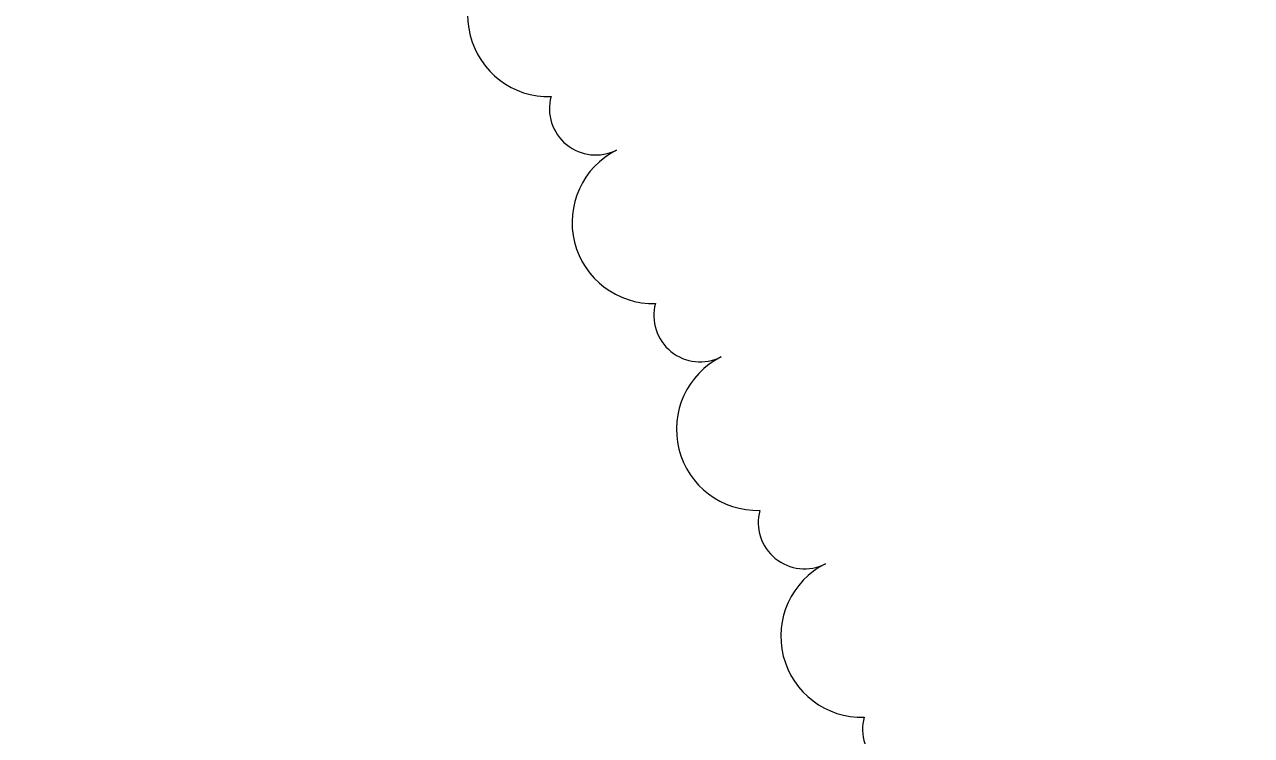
# Model space of a CAD drawing. Header units: metres. Extents: x 2682525 to 2683550, y 1250555 to 1251328.
# Drawn here: x 2683059.458 to 2683062.104, y 1250868.047 to 1250869.582 of the extents above; entities that cross this region are included whole.
import ezdxf

# ---------------------------------------------------------------- set-up
doc = ezdxf.new("R2010")
doc.units = ezdxf.units.M
doc.header["$PDMODE"] = 2
doc.header["$PDSIZE"] = -2
doc.linetypes.add('Achse', pattern=[10, 5, -2.5, 0, -2.5])
doc.linetypes.add('Verdeckt 0_75', pattern=[1.5, 0.75, -0.75])
for name, color, linetype, lineweight, true_color in [('2458 A U1_dwg-1', 9, 'Continuous', 18, 0x808080), ('_22_200 Materialien-Beton', 9, 'Continuous', 18, 0x808080), ('_22_200 Materialien-Daemmung H', 9, 'Continuous', 18, 0x808080), ('_22_300 Bauteile 3D-Wand Aussen', 9, 'Continuous', 18, 0x808080), ('_22_300 Bauteile-Lift', 9, 'Continuous', 18, 0x808080), ('_22_Keine', 9, 'Continuous', 18, 0x808080), ('A-DETL-____-MBND-1', 7, 'Continuous', 18, 0xbf6000), ('A-DETL-____-MBND-3', 7, 'Verdeckt 0_75', 25, 0xbf6000), ('Bemassung', 9, 'Continuous', 18, 0x808080), ('G-____-REVC-OTLN-1', 1, 'Continuous', 18, 0xff0000), ('P-PIPE-____-OTLN-1', 7, 'Continuous', 18, 0xbf6000)]:
    doc.layers.add(name, color=color, linetype=linetype, lineweight=lineweight, true_color=true_color)
for name, color, linetype, lineweight in [('A-____-____-DIMS', 7, 'Continuous', 9), ('A-DETL-____-MBND-2', 7, 'Verdeckt 0_75', 25), ('Bemassung-1', 7, 'Continuous', 18), ('G-____-____-DIMS', 7, 'Continuous', 9), ('P-PIPE-____-CNTR-1', 7, 'Achse', 25), ('P-PIPE-____-IDEN', 7, 'Continuous', 9), ('P-PIPE-____-OTLN-2', 7, 'Continuous', 25)]:
    doc.layers.add(name, color=color, linetype=linetype, lineweight=lineweight)
doc.styles.add('Arial_29', font='arial.ttf', dxfattribs={"width": 0.9, "height": 124.9999999999999})
doc.styles.add('Arial_3', font='arial.ttf', dxfattribs={"height": 125})
doc.styles.add('Arial_31', font='arial.ttf', dxfattribs={"width": 0.9, "height": 200})
doc.styles.add('ISOCP_2', font='isocp___.ttf', dxfattribs={"height": 125.8608217592593})
doc.styles.add('ISOCP_7', font='isocp___.ttf', dxfattribs={"height": 151.0329861111111})
doc.dimstyles.new('2_0_mm_-_Arial', dxfattribs={"dimscale": 304.8, "dimtxt": 204.051879991394, "dimasz": 0.2460629921259842, "dimexe": 0.3280839895013123, "dimexo": 0.3280840109072179, "dimgap": 0.08202099737532807, "dimtad": 1, "dimdec": 1, "dimlfac": 0.001, "dimrnd": 0.09999999999999999, "dimzin": 0, "dimdsep": 46, "dimtxsty": 'Arial_31', "dimblk1": 'OBLIQUE', "dimblk2": 'OBLIQUE', "dimsah": 1, "dimcen": 0.09, "dimdle": 0.3280839895013123, "dimazin": 0, "dimtfac": 1, "dimtdec": 4, "dimtix": 1, "dimtmove": 0, "dimatfit": 3, "dimfxl": 1, "dimtvp": 1, "dimtfill": 1, "dimtolj": 1, "dimtzin": 0, "dimarcsym": 2})
doc.dimstyles.new('2_0_mm_-_Arial_1', dxfattribs={"dimscale": 304.8, "dimtxt": 204.051879991394, "dimasz": 0.2460629921259842, "dimexe": 0.3280839895013123, "dimexo": 0.3280840109072179, "dimgap": 0.08202099737532807, "dimtad": 1, "dimdec": 1, "dimlfac": 0.001, "dimrnd": 0.09999999999999999, "dimzin": 0, "dimdsep": 46, "dimtxsty": 'Arial_31', "dimblk1": 'OBLIQUE', "dimblk2": 'OBLIQUE', "dimsah": 1, "dimcen": 0.09, "dimdle": 0.3280839895013123, "dimazin": 0, "dimtfac": 1, "dimtdec": 4, "dimtix": 1, "dimtmove": 2, "dimatfit": 3, "dimfxl": 1, "dimtvp": 1, "dimtfill": 1, "dimtolj": 1, "dimtzin": 0, "dimarcsym": 2})
pattern_1 = [(18.233, (0, 0), (18.77292067800844, -56.98752011815572), []), (288.233, (0, 0), (63.31313485127099, 20.85671487326738), [])]
pattern_2 = [(180, (0, 0), (6.123233995736766e-15, 50), [])]
pattern_3 = [(270, (0, 0), (-50, -3.061616997868383e-15), [])]

# ---------------------------------------------------------------- blocks, each defined once
blk = doc.blocks.new('2458 A U1_dwg_VW_SLASH-9045516-U01 Bodenplatte')
at = {"layer": 'Bemassung'}
for p, q in [((-105428.1543086826, -17229.94382533985), (-105540.4075101959, -17342.19702685321)), ((-105384.2809094393, -17286.07042609653), (-105596.5221203767, -17286.07042609653))]:
    blk.add_line(p, q, dxfattribs=at)
blk = doc.blocks.new('2458 A U1_dwg_VW_SLASH-9045518-U01 Bodenplatte')
at = {"layer": 'Bemassung'}
for p, q in [((-105148.1543086825, -17229.94382533988), (-105260.4075101959, -17342.19702685324)), ((-105104.2809094392, -17286.07042609656), (-105316.5221203767, -17286.07042609656))]:
    blk.add_line(p, q, dxfattribs=at)
blk = doc.blocks.new('2458 A U1_dwg_VW_SLASH-9045519-U01 Bodenplatte')
at = {"layer": 'Bemassung'}
for p, q in [((-105540.4075101959, -17342.19702685324), (-105428.1543086826, -17229.94382533988)), ((-105584.2809094392, -17286.07042609656), (-105372.0396985017, -17286.07042609656))]:
    blk.add_line(p, q, dxfattribs=at)
blk = doc.blocks.new('2458 A U1_dwg_VW_SLASH-9045858-U01 Bodenplatte')
at = {"layer": 'Bemassung'}
for p, q in [((-105428.1543086826, -17229.94382533985), (-105540.4075101959, -17342.19702685321)), ((-105384.2809094393, -17286.07042609653), (-105596.5221203767, -17286.07042609653))]:
    blk.add_line(p, q, dxfattribs=at)
blk = doc.blocks.new('2458 A U1_dwg_VW_SLASH-9045860-U01 Bodenplatte')
at = {"layer": 'Bemassung'}
for p, q in [((-105148.1543086825, -17229.94382533988), (-105260.4075101959, -17342.19702685324)), ((-105104.2809094392, -17286.07042609656), (-105316.5221203767, -17286.07042609656))]:
    blk.add_line(p, q, dxfattribs=at)
blk = doc.blocks.new('2458 A U1_dwg_VW_SLASH-9045861-U01 Bodenplatte')
at = {"layer": 'Bemassung'}
for p, q in [((-105540.4075101959, -17342.19702685324), (-105428.1543086826, -17229.94382533988)), ((-105584.2809094392, -17286.07042609656), (-105372.0396985017, -17286.07042609656))]:
    blk.add_line(p, q, dxfattribs=at)
blk = doc.blocks.new('2458 A U1_dwg-9041719-U01 Bodenplatte')
at = {"layer": '_22_200 Materialien-Beton'}
h = blk.add_hatch(dxfattribs=at)
h.set_pattern_fill('FP_1', color=256, style=0, pattern_type=2)
h.set_pattern_definition(pattern_1)
h.paths.add_polyline_path([(-107604.255066559, -16328.61881248993), (-105484.2809094394, -16328.61881248993), (-105204.2809095112, -16048.61881256178), (-107354.255066559, -16048.61881248993), (-107376.2684153631, -16073.27376314988)])
h = blk.add_hatch(dxfattribs=at)
h.set_pattern_fill('FP_1', color=256, style=0, pattern_type=2)
h.set_pattern_definition(pattern_1)
h.paths.add_polyline_path([(-107604.255066559, -16328.61881248993), (-105484.2809094394, -16328.61881248993), (-105204.2809094393, -16048.61881248993), (-107354.255066559, -16048.61881248993)])
h = blk.add_hatch(dxfattribs=at)
h.set_pattern_fill('FP_1', color=256, style=0, pattern_type=2)
h.set_pattern_definition(pattern_1)
h.paths.add_polyline_path([(-105204.2809094394, -18208.61881248127), (-105204.2809095112, -16048.61881256178), (-105484.2809094393, -16328.6188124899), (-105484.2809094394, -17928.61881248125)])
h = blk.add_hatch(dxfattribs=at)
h.set_pattern_fill('FP_1', color=256, style=0, pattern_type=2)
h.set_pattern_definition(pattern_1)
h.paths.add_polyline_path([(-105204.2809094394, -18208.61881248127), (-105204.2809095112, -16048.61881256178), (-105484.2809094393, -16328.6188124899), (-105484.2809094394, -17928.61881248125)])
h = blk.add_hatch(dxfattribs=at)
h.set_pattern_fill('FP_1', color=256, style=0, pattern_type=2)
h.set_pattern_definition(pattern_1)
h.paths.add_polyline_path([(-99066.9065633409, -16348.6188125618), (-98724.78592599294, -16348.6188125618), (-98724.78592599825, -16048.61881256181), (-100304.6872205265, -16048.6188125618), (-100304.6872205265, -16348.61881256179), (-99316.34113935848, -16348.6188125618)])
h.paths.add_polyline_path([(-101194.6879340402, -16348.61881256179), (-100429.6872205264, -16348.61881256179), (-100429.6872205264, -16048.6188125618), (-105204.2809094393, -16048.61881256178), (-105204.2809094393, -16348.61881256178), (-101810.6868995344, -16348.61881256179)])
h = blk.add_hatch(dxfattribs=at)
h.set_pattern_fill('FP_1', color=256, style=0, pattern_type=2)
h.set_pattern_definition(pattern_1)
h.paths.add_polyline_path([(-98817.47198732331, -16348.6188125618), (-98724.78592599294, -16348.6188125618), (-98724.78592599825, -16048.61881256181), (-100304.6872205265, -16048.6188125618), (-100304.6872205265, -16348.61881256179), (-99066.9065633409, -16348.6188125618)])
h.paths.add_polyline_path([(-100812.948595464, -16348.61881256179), (-100429.6872205264, -16348.61881256179), (-100429.6872205264, -16048.6188125618), (-105204.2809094393, -16048.61881256178), (-105204.2809094393, -16348.61881256178), (-101144.6879340402, -16348.61881256179)])
at = {"layer": '_22_200 Materialien-Daemmung H'}
h = blk.add_hatch(dxfattribs=at)
h.set_pattern_fill('FP_5', color=256, style=0, pattern_type=2)
h.set_pattern_definition(pattern_3)
h.paths.add_polyline_path([(-105204.2809094393, -16048.61881248993), (-105014.2809094393, -15858.61881248993), (-107164.255066559, -15858.61881248993), (-107354.255066559, -16048.61881248993), (-105302.7709637806, -16048.61881248993)])
h = blk.add_hatch(dxfattribs=at)
h.set_pattern_fill('FP_5', color=256, style=0, pattern_type=2)
h.set_pattern_definition(pattern_3)
h.paths.add_polyline_path([(-105302.7709637806, -16048.61881248993), (-105204.2809094393, -16048.61881248993), (-105014.2809094393, -15858.61881248993), (-107164.255066559, -15858.61881248993), (-107354.255066559, -16048.61881248993), (-105801.6401158158, -16048.61881248993)])
h = blk.add_hatch(dxfattribs=at)
h.set_pattern_fill('FP_4', color=256, style=0, pattern_type=2)
h.set_pattern_definition(pattern_2)
h.paths.add_polyline_path([(-105014.2809094394, -18398.61881248128), (-105014.2809094393, -15858.61881248994), (-105204.2809094393, -16048.61881256178), (-105204.2809094394, -18208.61881248129)])
h = blk.add_hatch(dxfattribs=at)
h.set_pattern_fill('FP_4', color=256, style=0, pattern_type=2)
h.set_pattern_definition(pattern_2)
h.paths.add_polyline_path([(-105014.2809094394, -18398.61881248128), (-105014.2809094393, -15858.61881248994), (-105204.2809094393, -16048.61881256178), (-105204.2809094394, -18208.61881248129)])
at = {"layer": '_22_200 Materialien-Beton', "flags": 128}
for points in [[(-107354.255066559, -15823.27376315003), (-107354.255066559, -16048.61881248993), (-105204.2809094393, -16048.61881248993), (-105014.2809094393, -16048.61881248993), (-100429.6872205264, -16048.61881248993)], [(-100429.6872205264, -16048.61881262424), (-105014.2809094393, -16048.61881262424), (-105204.2809094393, -16048.61881262424), (-107354.255066559, -16048.61881262424), (-107354.255066559, -15823.27376315003)]]:
    blk.add_lwpolyline(points, dxfattribs=at)
for points in [[(-107354.255066559, -16328.61881248991), (-105484.2809094392, -16328.61881248991), (-105484.2809094392, -17928.61881248125), (-105484.2809094392, -16328.61881248993), (-107354.255066559, -16328.61881248993), (-107354.255066559, -16735.61875402893)], [(-105014.2809094392, -16348.61881256176), (-105204.2809094392, -16348.61881256176), (-105204.2809094392, -18208.61881248126), (-105204.2809094392, -16348.61881256178)], [(-100429.6872205264, -16348.61881256181), (-105014.2809094393, -16348.61881256181)]]:
    blk.add_lwpolyline(points, close=True, dxfattribs=at)
at = {"layer": '_22_200 Materialien-Daemmung H', "flags": 128}
blk.add_lwpolyline([(-107164.2550665588, -15633.27376314986), (-107164.2550665588, -15858.61881248991), (-105014.2809094392, -15858.61881248991), (-105014.2809094392, -16348.61881256177), (-105014.2809094392, -18398.61881248127), (-105014.2809094392, -16348.61881256177), (-105014.2809094392, -15858.61881248994), (-107164.2550665588, -15858.61881248994), (-107164.2550665588, -15633.27376314986), (-107354.2550665585, -15633.27376314986), (-107354.2550665585, -15823.27376315001), (-107354.2550665585, -16048.61881248992), (-105204.2809094392, -16048.61881248992), (-105204.2809094392, -16348.61881256178), (-105204.2809094392, -18208.61881248126), (-105204.2809094392, -16348.61881256178), (-105204.2809094392, -16048.61881248993), (-107354.2550665588, -16048.61881248993), (-107354.2550665588, -15823.27376315001), (-107354.2550665588, -15633.27376314986)], close=True, dxfattribs=at)
at = {"layer": '_22_300 Bauteile 3D-Wand Aussen', "flags": 128}
for points in [[(-107164.2550665588, -15633.27376314986), (-107164.2550665588, -15858.61881248992), (-105014.2809094392, -15858.61881248992), (-107164.2550665588, -15858.61881248992)], [(-101194.6879340401, -16048.61881256178), (-105014.2809094392, -16048.61881256178)], [(-107354.255066559, -16328.61881248991), (-105484.2809094392, -16328.61881248991), (-105484.2809094392, -17928.61881248125), (-105484.2809094392, -16328.61881248993), (-107354.255066559, -16328.61881248993), (-107354.255066559, -16735.61875402893)], [(-100429.6872205264, -16348.61881256181), (-105014.2809094393, -16348.61881256181), (-105014.2809094393, -18398.61881248128), (-105014.2809094393, -16348.61881256178)]]:
    blk.add_lwpolyline(points, close=True, dxfattribs=at)
at = {"layer": '_22_300 Bauteile-Lift', "flags": 128}
blk.add_lwpolyline([(-106026.2550665144, -16360.61875406939), (-106026.2550665144, -16460.61875406939), (-106752.2550665173, -16460.61875406939), (-106752.2550665173, -16360.61875404818)], close=True, dxfattribs=at)
blk.add_lwpolyline([(-106026.2550665144, -16360.61875406939), (-106026.2550665144, -16460.61875406939), (-106752.2550665173, -16460.61875406939), (-106752.2550665173, -16360.61875404818)], close=True, dxfattribs=at)
blk.add_lwpolyline([(-105689.2551296043, -16703.618775018), (-105689.2551296043, -17803.618775018), (-107089.2551001274, -17803.618775018), (-107089.2551001274, -16703.61881253413), (-105689.2551296043, -16703.61881253413)], dxfattribs=at)
blk.add_lwpolyline([(-105689.2551296043, -16703.618775018), (-105689.2551296043, -17803.618775018), (-107089.2551001274, -17803.618775018), (-107089.2551001274, -16703.61881253413), (-105689.2551296043, -16703.61881253413)], dxfattribs=at)
at = {"layer": 'Bemassung', "flags": 128}
for points in [[(-107104.4563005019, -16328.61881248993), (-106309.6032972441, -16328.61881248993), (-107104.4563005019, -16328.61881248993), (-106309.6032972441, -16328.61881248993)], [(-103330.556862124, -16348.6188125618), (-104385.7076950272, -16348.6188125618), (-103330.556862124, -16348.6188125618), (-104385.7076950272, -16348.6188125618)], [(-105484.2809094392, -17386.07042609654), (-105484.2809094392, -17131.61881248555), (-105484.2809094392, -17386.07042609651), (-105484.2809094392, -17131.61881248555)], [(-105204.2809094392, -17386.07042609654), (-105204.2809094392, -17131.61881248559)], [(-107242.0138556102, -17286.07042609653), (-105596.5221203767, -17286.07042609653), (-107242.0138556102, -17286.07042609653), (-107129.7726446727, -17286.07042609653)], [(-105372.0396985017, -17286.07042609656), (-105316.5221203767, -17286.07042609656)]]:
    blk.add_lwpolyline(points, close=True, dxfattribs=at)
for name in ['2458 A U1_dwg_VW_SLASH-9045516-U01 Bodenplatte', '2458 A U1_dwg_VW_SLASH-9045858-U01 Bodenplatte', '2458 A U1_dwg_VW_SLASH-9045519-U01 Bodenplatte', '2458 A U1_dwg_VW_SLASH-9045861-U01 Bodenplatte', '2458 A U1_dwg_VW_SLASH-9045518-U01 Bodenplatte', '2458 A U1_dwg_VW_SLASH-9045860-U01 Bodenplatte']:
    blk.add_blockref(name, (0, 0))
at = {"layer": '_22_Keine', "char_height": 151.0329861111111, "attachment_point": 1, "line_spacing_factor": 1.478621465017729, "style": 'ISOCP_7'}
for s, insert, width in [('50.U109.01', (-106648.7245115307, -16632.94342266107), 1197.682317682318), ('50.U109.01', (-106648.7245115307, -16632.94342266107), 1197.682317682318), ('Lift', (-106654.2878002379, -16874.24342266115), 446.5934065934066), ('Lift', (-106654.2878002379, -16874.24342266115), 446.5934065934066)]:
    blk.add_mtext(s, dxfattribs=dict(at, insert=insert, width=width))
at = {"layer": 'Bemassung-1', "char_height": 125.8608217592593, "attachment_point": 2, "line_spacing_factor": 1.478621465017729, "style": 'ISOCP_2'}
for s, insert, width in [('1.87', (-105845.0533913685, -17142.40384148711), 372.1887141535614), ('1.87', (-105845.0533913685, -17142.40384148711), 372.1887141535614), ('28', (-105344.2809094392, -17179.03715012884), 236.8473635522664), ('28', (-105344.2809094392, -17179.03715012884), 236.8473635522664)]:
    blk.add_mtext(s, dxfattribs=dict(at, insert=insert, width=width))
blk = doc.blocks.new('PE-HD_Bogen - Standard-V16-U01 Bodenplatte')
at = {"layer": 'A-DETL-____-MBND-3'}
for points in [[(-104793.0359665396, -16569.84450215615), (-104782.6637405042, -16557.34035314589), (-104775.1282129546, -16543.55891795691), (-104770.9429176405, -16529.43937862246), (-104770.3930755211, -16515.94395841429), (-104773.5161574276, -16503.99234791805), (-104780.0993304898, -16494.3990296374), (-104800.5056309987, -16473.99681550733), (-104793.7616966476, -16484.20534541715), (-104790.7993760298, -16495.54174428446), (-104791.3492181494, -16509.0371644924), (-104795.5345134635, -16523.15670382685), (-104804.0386938976, -16538.10589027444), (-104813.4422670486, -16549.44228802609), (-104803.9018117455, -16558.98083284499)], [(-104792.5500572425, -16570.33031423806), (-104754.7225006867, -16531.61139805597), (-104749.2440901187, -16525.24809683839), (-104779.3151713426, -16495.54174428447), (-104773.5161574276, -16503.99234791805), (-104770.3930755209, -16515.94395841453), (-104770.9429176405, -16529.43937862246), (-104776.0670167194, -16545.27585989021), (-104783.9249288597, -16558.86076805715), (-104792.8130605927, -16570.06736348893)], [(-104763.6969648344, -16599.17763775855), (-104725.8694082786, -16560.45872157647), (-104720.3909977106, -16554.09542035887), (-104749.2440901187, -16525.24809683839), (-104752.2899289364, -16528.93151214341), (-104768.5647433057, -16546.0407731824), (-104792.5500572425, -16570.33031423806), (-104781.1430213445, -16581.73506941319)], [(-104846.9319767186, -16592.49816537559), (-104833.4366687764, -16591.94562686181), (-104819.3179681646, -16587.75750995348), (-104803.9018117455, -16578.86141885494), (-104793.0359665396, -16569.84450215615), (-104813.4422670486, -16549.44228802609), (-104825.9443415066, -16559.81701376668), (-104839.7242686736, -16567.35529582342), (-104853.8429692853, -16571.54341273173), (-104867.3382772276, -16572.09595124553), (-104879.290509566, -16568.97525677818), (-104888.8851414188, -16562.39399950047), (-104867.3382772276, -16583.57856183837), (-104858.8842090571, -16589.37747090825)], [(-104837.6236005387, -16613.64528083152), (-104835.8891299549, -16612.36794941311), (-104816.8364955352, -16594.32212722021), (-104792.5500572425, -16570.33031423806), (-104793.3045258294, -16570.06736348893), (-104805.5380409977, -16580.21922789674), (-104819.3179681646, -16587.75750995348), (-104833.4366687764, -16591.94562686181), (-104846.9319767186, -16592.49816537559), (-104858.8842090571, -16589.37747090825), (-104867.3382772275, -16583.91076860956), (-104838.8642028423, -16612.36794941311)]]:
    blk.add_hatch(color=256, dxfattribs=at).paths.add_polyline_path(points)
h = blk.add_hatch(color=256, dxfattribs=at)
h.paths.add_polyline_path([(-104795.2056240277, -16630.17016700023), (-104795.2093850895, -16630.16526617725), (-104803.9018117455, -16621.47457748521)])
h.paths.add_polyline_path([(-104808.7730801034, -16642.49003289349), (-104803.9018117455, -16638.36474117594), (-104795.2056240277, -16630.17016700023), (-104785.9126465202, -16621.15730306801), (-104785.9102475914, -16621.15855040025), (-104763.6969648344, -16599.17763775855), (-104792.8130605927, -16570.59198881729), (-104831.2614018845, -16608.16560501703), (-104837.6236005387, -16613.64528083152), (-104810.0480949898, -16641.2152729336)])
at = {"layer": 'A-DETL-____-MBND-2'}
for p, q in [((-104780.0993322935, -16494.39903143915), (-104800.5056328024, -16473.99681730909)), ((-104811.5069284297, -16551.37721926617), (-104844.6953862086, -16518.19540750388)), ((-104720.3909989862, -16554.09542163316), (-104749.2440913943, -16525.24809811267)), ((-104888.8851432225, -16562.39400130222), (-104868.4788427135, -16582.79621543228)), ((-104811.5069284297, -16551.37721926617), (-104764.5807529205, -16598.29401235542)), ((-104837.6236018144, -16613.6452821058), (-104808.7705094063, -16642.49260562629))]:
    blk.add_line(p, q, dxfattribs=at)
at = {"layer": 'A-DETL-____-MBND-2', "flags": 128}
for points in [[(-104780.0993326971, -16494.39903184229), (-104766.8450760563, -16507.65063461576), (-104751.2086330989, -16523.28394978845), (-104749.2440916797, -16525.24809839779)], [(-104837.6236020998, -16613.64528239092), (-104853.4156071835, -16597.85643591819), (-104867.0583761639, -16584.21639817715), (-104868.4788431171, -16582.79621583542)]]:
    blk.add_lwpolyline(points, dxfattribs=at)
at = {"layer": 'A-DETL-____-MBND-2'}
for centre, major_axis, ratio, start_param, end_param in [((-104844.6953862086, -16518.19540750388), (44.1897481992587, 44.19859900591869), 0.7071067811155951, 4.712388756062982, 7.853981409652905), ((-104844.6953862086, -16518.19540750388), (44.18974819926643, 44.19859900591097), 0.707106781115801, 1.570796102473442, 4.712388756063105), ((-104764.5807529205, -16598.29401235542), (44.18975506979837, 44.19859213675741), 0.01999600109962884, 4.712388821733836, 7.853981475323636), ((-104764.5807529205, -16598.29401235542), (44.18975506979837, 44.19859213675375), 0.01999600109962967, 1.57079616814405, 4.712388821733837)]:
    blk.add_ellipse(centre, major_axis=major_axis, ratio=ratio, start_param=start_param, end_param=end_param, dxfattribs=at)
blk = doc.blocks.new('PE-HD_Bogen - Standard-V17-U01 Bodenplatte')
at = {"layer": 'A-DETL-____-MBND-3'}
h = blk.add_hatch(color=256, dxfattribs=at)
h.paths.add_polyline_path([(-104873.1018031591, -16533.98796887803), (-104873.0986739847, -16533.98755659566), (-104865.5649395344, -16530.86609774696)])
h.paths.add_polyline_path([(-104835.1531138753, -16504.86589661254), (-104835.151192738, -16504.86339241861), (-104832.0312354144, -16497.32901529233)])
h.paths.add_polyline_path([(-104828.9099927796, -16489.79080610516), (-104828.9089257855, -16489.78895758975), (-104827.8453183231, -16481.70380072406)])
h.paths.add_polyline_path([(-104826.7813214061, -16473.61568336559), (-104826.7809097493, -16473.61255409989), (-104826.7815346946, -16473.6140632788)])
h.paths.add_polyline_path([(-104828.9117531221, -16457.43970629679), (-104828.9121654056, -16457.43657711411), (-104832.0336326053, -16449.90282250823)])
h.paths.add_polyline_path([(-104845.0892395994, -16429.4227173666), (-104845.0911612367, -16429.42021355936), (-104851.5613014741, -16424.45652962227)])
h.paths.add_polyline_path([(-104858.0384629051, -16419.48909608103), (-104858.0363295826, -16419.48909586742), (-104865.5706947329, -16416.36914350302)])
h.paths.add_polyline_path([(-104873.1078483264, -16413.24803645473), (-104873.1107644115, -16413.24682891484), (-104873.1138912472, -16413.24724088913)])
for points in [[(-104844.8751829133, -16518.01564680382), (-104833.4266951478, -16503.54315808498), (-104826.1963091201, -16489.12858613913), (-104822.7821418764, -16477.61052121612), (-104822.4026849888, -16463.46307365601), (-104825.3553879242, -16452.16349313977), (-104832.1570024202, -16442.36339273194), (-104845.08231043, -16429.42956993592), (-104835.1543217026, -16442.36881256562), (-104828.9105452961, -16457.44262224672), (-104826.9674341624, -16475.03560849941), (-104829.7120723744, -16491.73006042747), (-104835.6436547772, -16505.51149631703), (-104845.0284797439, -16517.86238067106)], [(-104824.7809155488, -16538.10589027436), (-104814.4086916657, -16525.60173978762), (-104806.8731667978, -16511.82030389808), (-104802.6878745119, -16497.70076468669), (-104802.1380355605, -16484.20534541711), (-104805.2611205597, -16472.25373661036), (-104811.8442964278, -16462.66042065557), (-104830.6145220876, -16444.49963352413), (-104825.3553879242, -16452.16349313977), (-104822.2323029251, -16464.11510194654), (-104822.7821418764, -16477.61052121612), (-104826.9674341624, -16491.7300604275), (-104835.1574512035, -16506.30051405505), (-104844.8751829133, -16518.01564680382), (-104826.7809094392, -16536.10629688445)], [(-104898.7711919799, -16540.66932104814), (-104885.2758830977, -16540.11677936817), (-104871.1571823617, -16535.92865943341), (-104855.1740148921, -16526.56203583446), (-104845.2301015649, -16518.0156468038), (-104859.5880153686, -16528.39037469623), (-104873.1042776891, -16533.98911859318), (-104889.2809094391, -16536.11907511198), (-104905.4570997581, -16533.98942420726), (-104920.5363292693, -16527.74136625812), (-104933.4706576352, -16517.81741157109), (-104914.9721150706, -16534.63432326154), (-104910.72342601, -16537.54862967098), (-104899.424046073, -16540.49886286152)], [(-104878.6769246153, -16560.75956451871), (-104865.1816157331, -16560.20702283873), (-104851.0629149971, -16556.01890290399), (-104835.1543217026, -16546.71416398411), (-104824.7809155488, -16538.10589027436), (-104845.086735615, -16518.19120182723), (-104858.0254896047, -16528.74498981649), (-104873.7646315787, -16536.70212366706), (-104887.3645365372, -16540.20229560871), (-104899.424046073, -16540.49886286152), (-104910.72342601, -16537.54862967098), (-104918.4034074016, -16532.88164457529), (-104898.7711919799, -16552.0540022334), (-104890.6291586454, -16557.63887314157), (-104880.7931567807, -16560.20702283874)]]:
    blk.add_hatch(color=256, dxfattribs=at).paths.add_polyline_path(points)
at = {"layer": 'A-DETL-____-MBND-2'}
for p, q in [((-104811.8442964278, -16462.66042065551), (-104831.9385637923, -16442.57017718496)), ((-104889.2809094393, -16473.61881256178), (-104856.034044627, -16506.85901966144)), ((-104920.3180601909, -16530.96737519678), (-104900.2237928264, -16551.05761866734))]:
    blk.add_line(p, q, dxfattribs=at)
at = {"layer": 'A-DETL-____-MBND-2', "flags": 128}
for points in [[(-104933.4706576373, -16517.81741156905), (-104946.3025448312, -16499.20754244737), (-104951.6753151893, -16477.25035919526), (-104948.8861456243, -16454.81812589528), (-104938.2998931156, -16434.84524889903), (-104933.479508444, -16429.42906436387)], [(-104933.479508444, -16429.42906436387), (-104914.8696393222, -16416.59717716996), (-104892.91245607, -16411.22440681191), (-104870.4802227702, -16414.01357637694), (-104850.5073457739, -16424.59982888559), (-104845.0911612388, -16429.42021355723)], [(-104845.0911612388, -16429.42021355723), (-104832.2592740448, -16448.03008267902), (-104826.8865036867, -16469.98726593108), (-104829.6756732518, -16492.41949923104), (-104840.2619257604, -16512.39237622736), (-104845.0823104321, -16517.80856076245)], [(-104845.0911612388, -16429.42021355726), (-104842.1998037179, -16432.31099208139), (-104833.8980640219, -16440.61106934705), (-104831.9385637923, -16442.57017718497)], [(-104845.0823104321, -16517.80856076245), (-104863.6921795539, -16530.64044795636), (-104885.649362806, -16536.01321831447), (-104908.0815961059, -16533.22404874943), (-104928.0544731022, -16522.63779624074), (-104933.4706576373, -16517.81741156905)], [(-104920.3180601909, -16530.9673751968), (-104929.4833199624, -16521.80395077623), (-104933.3793317604, -16517.90871915793), (-104933.4706576373, -16517.81741156908)]]:
    blk.add_lwpolyline(points, dxfattribs=at)
at = {"layer": 'A-DETL-____-MBND-2'}
for radius, start, end in [(62.49999999999209, 135.0057373384638, 315.0057373384705), (62.50000000000238, 315.0057373384658, 135.0057373384591)]:
    blk.add_arc((-104889.2809094358, -16473.61881256527), radius, start, end, dxfattribs=at)
for major_axis, ratio, start_param, end_param in [((44.18974819925837, 44.1985990059128), 0.7071067812390115, 4.712388980384471, 7.853981633974312), ((44.18974819925398, 44.19859900592081), 0.7071067812390235, 1.570796326794627, 4.712388980384373)]:
    blk.add_ellipse((-104856.034044627, -16506.85901966144), major_axis=major_axis, ratio=ratio, start_param=start_param, end_param=end_param, dxfattribs=at)
blk = doc.blocks.new('_Oblique')
at = {"color": 0, "linetype": 'ByBlock', "lineweight": -2}
blk.add_line((-0.5, -0.5), (0.5, 0.5), dxfattribs=at)
blk = doc.blocks.new('*D1807')
at = {"layer": 'A-____-____-DIMS', "color": 0, "lineweight": -2, "transparency": 16777216}
for p, q in [((2683068.897622096, 1250867.009540824), (2683135.861756529, 1250900.785341326)), ((2683053.688199543, 1250859.338114525), (2683068.897622096, 1250867.009540824)), ((2683053.688199543, 1250859.338114525), (2682986.72406511, 1250825.562314023)), ((2683113.74310552, 1250778.098576879), (2683113.932022766, 1250777.724028246)), ((2683098.698719751, 1250770.099947516), (2683098.722600213, 1250770.052601948))]:
    blk.add_line(p, q, dxfattribs=at)
at = {"layer": 'A-____-____-DIMS', "color": 0, "lineweight": -2, "transparency": 16777216, "xscale": 74.99999999999999, "yscale": 74.99999999999999, "zscale": 74.99999999999999}
for p, rotation in [((2683068.897622096, 1250867.009540824), 206.7657572042305), ((2683053.688199543, 1250859.338114525), 26.76575720423048)]:
    blk.add_blockref('_Oblique', p, dxfattribs=dict(at, rotation=rotation))
at = {"layer": 'A-____-____-DIMS', "color": 0, "transparency": 16777216, "insert": (2683004.047613651, 1250976.668747653), "char_height": 200, "width": 911.641014607705, "attachment_point": 5, "rotation": 26.76575720423047, "style": 'Arial_31', "bg_fill": 3, "box_fill_scale": 1.1, "bg_fill_color": 256, "bg_fill_true_color": 13158600, "bg_fill_transparency": 0}
blk.add_mtext('\\A1;0.0', dxfattribs=at)
at = {"layer": 'Defpoints', "color": 0, "transparency": 16777216}
for p in [(2683068.708701911, 1250867.384095282), (2683068.897622096, 1250867.009540824), (2683053.664316143, 1250859.385465919)]:
    blk.add_point(p, dxfattribs=at)
blk = doc.blocks.new('*D1808')
at = {"layer": 'A-____-____-DIMS', "color": 0, "lineweight": -2, "transparency": 16777216}
for p, q in [((2683101.306229421, 1250883.356000871), (2683168.270363854, 1250917.131801374)), ((2683068.897622741, 1250867.009539544), (2683001.933488308, 1250833.233739042)), ((2683146.196746825, 1250794.355752247), (2683146.340630091, 1250794.070488293)), ((2683113.74310552, 1250778.098576879), (2683113.932023411, 1250777.724026967))]:
    blk.add_line(p, q, dxfattribs=at)
at = {"layer": 'A-____-____-DIMS', "color": 0, "transparency": 16777216, "insert": (2682617.72699169, 1250788.948338999), "char_height": 200, "width": 911.641014607705, "attachment_point": 1, "rotation": 26.76575720423047, "line_spacing_factor": 0.9417779076525878, "style": 'Arial_31', "bg_fill": 3, "box_fill_scale": 1.1, "bg_fill_color": 256, "bg_fill_true_color": 13158600, "bg_fill_transparency": 0}
blk.add_mtext('\\A1;0.0', dxfattribs=at)
at = {"layer": 'A-____-____-DIMS', "color": 0, "lineweight": -2, "transparency": 16777216}
blk.add_line((2683068.897622741, 1250867.009539544), (2683101.306229421, 1250883.356000871), dxfattribs=at)
at = {"layer": 'Defpoints', "color": 0, "transparency": 16777216}
for p in [(2683101.162343216, 1250883.641270651), (2683101.306229421, 1250883.356000871), (2683068.708701911, 1250867.384095282)]:
    blk.add_point(p, dxfattribs=at)
at = {"layer": 'A-____-____-DIMS', "color": 0, "lineweight": -2, "transparency": 16777216, "xscale": 74.99999999999999, "yscale": 74.99999999999999, "zscale": 74.99999999999999}
for p, rotation in [((2683101.306229421, 1250883.356000871), 206.7657572042305), ((2683068.897622741, 1250867.009539544), 26.76575720423048)]:
    blk.add_blockref('_Oblique', p, dxfattribs=dict(at, rotation=rotation))
blk = doc.blocks.new('*D1809')
at = {"layer": 'A-____-____-DIMS', "color": 0, "lineweight": -2, "transparency": 16777216}
for p, q in [((2683132.910514814, 1250899.296771893), (2683199.874649247, 1250933.072572396)), ((2683101.30623005, 1250883.355999624), (2683132.910514814, 1250899.296771893)), ((2683101.30623005, 1250883.355999624), (2683034.342095617, 1250849.580199121)), ((2683177.801724807, 1250810.295150137), (2683177.944915484, 1250810.011259315)), ((2683146.196746825, 1250794.355752247), (2683146.34063072, 1250794.070487046))]:
    blk.add_line(p, q, dxfattribs=at)
at = {"layer": 'A-____-____-DIMS', "color": 0, "lineweight": -2, "transparency": 16777216, "xscale": 74.99999999999999, "yscale": 74.99999999999999, "zscale": 74.99999999999999}
for p, rotation in [((2683132.910514814, 1250899.296771893), 206.7657572042305), ((2683101.30623005, 1250883.355999624), 26.76575720423048)]:
    blk.add_blockref('_Oblique', p, dxfattribs=dict(at, rotation=rotation))
at = {"layer": 'A-____-____-DIMS', "color": 0, "transparency": 16777216, "insert": (2683059.863075263, 1251004.821305737), "char_height": 200, "width": 911.641014607705, "attachment_point": 5, "rotation": 26.76575720423047, "style": 'Arial_31', "bg_fill": 3, "box_fill_scale": 1.1, "bg_fill_color": 256, "bg_fill_true_color": 13158600, "bg_fill_transparency": 0}
blk.add_mtext('\\A1;0.0', dxfattribs=at)
at = {"layer": 'Defpoints', "color": 0, "transparency": 16777216}
for p in [(2683132.767321199, 1250899.58066854), (2683132.910514814, 1250899.296771893), (2683101.162343216, 1250883.641270651)]:
    blk.add_point(p, dxfattribs=at)
blk = doc.blocks.new('Family - ___-9052579-U01 Bodenplatte')
at = {"layer": 'G-____-REVC-OTLN-1'}
for centre, radius, start, end in [((-105012.2175722059, -15998.86135000201), 174.9999999999854, 90, 244.7912347032426), ((-105012.2175722059, -16223.86135000202), 99.99999999998582, 138.1896851042218, 269.9999999999996), ((-105012.2175722059, -16498.86135000202), 174.9999999999854, 90, 244.7912347032418), ((-105012.2175722059, -16723.86135000201), 99.99999999998582, 138.1896851042213, 269.9999999999996), ((-105012.2175722059, -16998.86135000202), 174.9999999999854, 90, 244.7912347032418), ((-105012.2175722059, -17223.86135000201), 99.99999999998582, 138.1896851042222, 269.9999999999996), ((-105012.2175722059, -17498.86135000202), 174.9999999999854, 90, 244.7912347032423), ((-105012.2175722059, -17723.86135000202), 99.99999999998582, 138.1896851042213, 269.9999999999996)]:
    blk.add_arc(centre, radius, start, end, dxfattribs=at)

msp = doc.modelspace()

# ---------------------------------------------------------------- hatches: boundary and pattern name
at = {"layer": 'A-DETL-____-MBND-1'}
for points in [[(2683061.014187834, 1250869.198882764), (2683061.017817559, 1250869.214718227), (2683061.018339304, 1250869.230416631), (2683061.015717514, 1250869.244908156), (2683061.01013086, 1250869.257205227), (2683061.001960063, 1250869.26646982), (2683060.989569461, 1250869.27279263), (2683060.978079285, 1250869.276236755), (2683060.98673101, 1250869.271485275), (2683060.994901807, 1250869.262220683), (2683061.000488461, 1250869.249923611), (2683061.00311025, 1250869.235432087), (2683061.002588505, 1250869.219733683), (2683060.99895878, 1250869.203898219)], [(2683062.559857043, 1250868.689744516), (2683062.576197742, 1250868.741349356), (2683062.578223968, 1250868.749497909), (2683061.099368099, 1250869.236632118), (2683061.099009035, 1250869.234508195), (2683061.094480227, 1250869.218968796), (2683061.081001174, 1250869.176878725), (2683062.550834435, 1250868.692716558)], [(2683060.964608998, 1250869.198179937), (2683060.971810113, 1250869.213103539), (2683060.971545291, 1250869.212572352), (2683060.964963726, 1250869.198916069)], [(2683061.081001193, 1250869.176878785), (2683061.097379821, 1250869.228620697), (2683061.094278978, 1250869.218333241), (2683061.085912222, 1250869.191923936)], [(2683060.976268451, 1250869.154384571), (2683060.988068973, 1250869.160955442), (2683060.998788833, 1250869.171053098), (2683061.00769749, 1250869.183989401), (2683061.014187834, 1250869.198882764), (2683060.99895878, 1250869.203898219), (2683060.992468436, 1250869.189004857), (2683060.983559779, 1250869.176068554), (2683060.972839919, 1250869.165970898), (2683060.961039397, 1250869.159400027), (2683060.948962399, 1250869.156803736), (2683060.939382954, 1250869.157716425), (2683060.952661006, 1250869.153343501), (2683060.964811433, 1250869.151921562), (2683060.974130128, 1250869.153924878)], [(2683062.539116097, 1250868.630773125), (2683062.541174239, 1250868.63552087), (2683062.547735186, 1250868.653807197), (2683062.559857043, 1250868.689744516), (2683061.081001174, 1250869.176878725), (2683061.062751765, 1250869.123784367), (2683061.060260228, 1250869.117907333), (2683062.531755885, 1250868.633197574)]]:
    msp.add_hatch(color=256, dxfattribs=at).paths.add_polyline_path(points)
at = {"layer": 'G-____-____-DIMS'}
msp.add_hatch(color=256, dxfattribs=at).paths.add_polyline_path([(2683061.132802629, 1250869.159815357), (2683061.028470183, 1250869.048845574), (2683061.072716101, 1250869.019854073)])
at = {"layer": 'P-PIPE-____-OTLN-1'}
msp.add_hatch(color=256, dxfattribs=at).paths.add_polyline_path([(2683060.940474761, 1250869.176625208), (2683060.953958687, 1250869.185811515), (2683060.964605568, 1250869.198174702), (2683060.971689838, 1250869.212872239), (2683060.974728714, 1250869.228902514), (2683060.973515102, 1250869.24517309), (2683060.968131709, 1250869.260575153), (2683060.958945403, 1250869.274059079), (2683060.946582215, 1250869.284705961), (2683060.931884678, 1250869.29179023), (2683060.915854403, 1250869.294829106), (2683060.899583828, 1250869.293615495), (2683060.884181764, 1250869.288232101), (2683060.870697838, 1250869.279045795), (2683060.860050957, 1250869.266682608), (2683060.852966687, 1250869.251985071), (2683060.849927811, 1250869.235954796), (2683060.851141423, 1250869.21968422), (2683060.856524816, 1250869.204282157), (2683060.865711122, 1250869.190798231), (2683060.878074309, 1250869.180151349), (2683060.892771847, 1250869.17306708), (2683060.908802122, 1250869.170028204), (2683060.925072697, 1250869.171241815)])

# ---------------------------------------------------------------- linework, layer by layer
at = {"layer": 'A-DETL-____-MBND-2'}
for p, q in [((2683060.991761948, 1250869.272070568), (2683060.976532895, 1250869.277086023)), ((2683062.578223968, 1250868.749497909), (2683061.099368099, 1250869.236632118)), ((2683060.912328262, 1250869.232428655), (2683060.929993634, 1250869.226610835)), ((2683060.929993634, 1250869.226610835), (2683060.956982424, 1250869.21772249)), ((2683060.972211477, 1250869.212707034), (2683060.956982424, 1250869.21772249)), ((2683060.972211477, 1250869.212707034), (2683060.956982424, 1250869.21772249)), ((2683060.972211477, 1250869.212707034), (2683060.999619361, 1250869.203680667)), ((2683060.999619359, 1250869.20368066), (2683061.04106131, 1250869.190032381)), ((2683061.041061313, 1250869.19003239), (2683061.079814163, 1250869.177269725)), ((2683060.937431952, 1250869.158358957), (2683060.952661006, 1250869.153343501)), ((2683061.079814163, 1250869.177269725), (2683062.558670033, 1250868.690135517)), ((2683061.079814163, 1250869.177269725), (2683062.558670033, 1250868.690135517)), ((2683061.060260228, 1250869.117907333), (2683062.539116097, 1250868.630773125))]:
    msp.add_line(p, q, dxfattribs=at)
for centre, major_axis, ratio, start_param, end_param in [((2683060.956982424, 1250869.21772249), (0.01955047136224371, 0.05936353316231898), 0.7071067812394762, 0, 1.570796326794573), ((2683060.972211477, 1250869.212707034), (0.01955047136226664, 0.05936353316231684), 0.7071067812397063, 2.008914459625366e-13, 1.570796326795156), ((2683060.956982424, 1250869.21772249), (0.01955047136225691, 0.05936353316231736), 0.7071067812395706, 4.712388980384672, 6.283185307179568), ((2683060.972211477, 1250869.212707034), (0.01955047136228029, 0.05936353316231777), 0.7071067812395246, 4.712388980384921, 6.283185307179783), ((2683061.079814163, 1250869.177269725), (0.01955393528582519, 0.05936239226005817), 0.0199960011821275, 8.243944036355571e-14, 1.570796326795018), ((2683061.079814163, 1250869.177269725), (0.01955393528582361, 0.05936239226006141), 0.01999600118208552, 4.712388980384803, 6.283185307179711), ((2683060.956982424, 1250869.21772249), (0.01955047136225753, 0.05936353316231443), 0.707106781239641, 1.570796326794861, 3.1415926535901), ((2683060.972211477, 1250869.212707034), (0.01955047136224671, 0.05936353316231529), 0.7071067812397112, 1.570796326794947, 3.141592653589919), ((2683060.956982424, 1250869.21772249), (0.01955047136224671, 0.05936353316231529), 0.7071067812397112, 3.141592653589919, 4.712388980384528), ((2683060.972211477, 1250869.212707034), (0.01955047136226098, 0.05936353316231329), 0.7071067812395998, 3.141592653590182, 4.71238898038473), ((2683061.079814163, 1250869.177269725), (0.01955393528582519, 0.05936239226005817), 0.0199960011821275, 1.570796326794976, 3.141592653589869), ((2683061.079814163, 1250869.177269725), (0.01955393528582519, 0.05936239226005817), 0.0199960011821275, 3.141592653589869, 4.712388980384804)]:
    msp.add_ellipse(centre, major_axis=major_axis, ratio=ratio, start_param=start_param, end_param=end_param, dxfattribs=at)
at = {"layer": 'G-____-____-DIMS'}
for p, q in [((2683061.132802629, 1250869.159815357), (2683060.904080913, 1250868.810747469)), ((2683061.132802629, 1250869.159815357), (2683061.028470183, 1250869.048845574)), ((2683061.072716101, 1250869.019854073), (2683061.132802629, 1250869.159815357)), ((2683061.028470183, 1250869.048845574), (2683061.072716101, 1250869.019854073)), ((2683060.904080913, 1250868.810747469), (2683059.82296795, 1250868.265448818))]:
    msp.add_line(p, q, dxfattribs=at)
at = {"layer": 'P-PIPE-____-CNTR-1'}
for p, q in [((2683060.968621259, 1250869.120821762), (2683060.856035266, 1250869.344035548)), ((2683060.80072137, 1250869.176135659), (2683061.023935155, 1250869.288721651))]:
    msp.add_line(p, q, dxfattribs=at)
at = {"layer": 'P-PIPE-____-IDEN'}
msp.add_line((2683061.826495563, 1250868.931313334), (2683061.778432643, 1250868.785402555), dxfattribs=at)
at = {"layer": 'P-PIPE-____-OTLN-2'}
for centre, radius, start, end in [((2683060.912328262, 1250869.232428655), 0.06249999999998545, 26.76575720423047, 206.7657572042305), ((2683060.898255013, 1250869.260330378), 0.03125, 296.7657452933528, 116.7657452933528), ((2683060.912328262, 1250869.232428655), 0.0625, 206.7657572042305, 26.76575720423047), ((2683060.926401512, 1250869.204526932), 0.03125, 116.7657452933528, 296.7657452933528)]:
    msp.add_arc(centre, radius, start, end, dxfattribs=at)

# ---------------------------------------------------------------- block references
at = {"layer": '2458 A U1_dwg-1', "xscale": 0.001, "yscale": 0.001, "zscale": 0.001, "rotation": 26.76575494316579}
msp.add_blockref('2458 A U1_dwg-9041719-U01 Bodenplatte', (2683147.144467305, 1250931.177239274), dxfattribs=at)
at = {"layer": 'A-DETL-____-MBND-2', "xscale": 0.001, "yscale": 0.001, "zscale": 0.001, "rotation": 26.76575494316579}
for name in ['PE-HD_Bogen - Standard-V17-U01 Bodenplatte', 'PE-HD_Bogen - Standard-V16-U01 Bodenplatte']:
    msp.add_blockref(name, (2683147.144467305, 1250931.177239274), dxfattribs=at)

# ---------------------------------------------------------------- texts
at = {"layer": 'P-PIPE-____-IDEN', "insert": (2683061.514847257, 1250868.836693557), "char_height": 0.1249999999999999, "width": 0.6421516874999995, "attachment_point": 1, "rotation": 341.7681489815193, "style": 'Arial_29'}
msp.add_mtext('DN 125', dxfattribs=at)

# ---------------------------------------------------------------- next in the draw order: texts
at = {"layer": 'G-____-____-DIMS', "insert": (2683059.783111108, 1250868.44209061), "char_height": 0.125, "width": 1.334488368200837, "attachment_point": 1, "rotation": 26.765754943165796, "line_spacing_factor": 0.9417779076525877, "style": 'Arial_3', "bg_fill": 3, "box_fill_scale": 1.25, "bg_fill_color": 256, "bg_fill_true_color": 13158600, "bg_fill_transparency": 0}
msp.add_mtext('454.71 m.ü.M.', dxfattribs=at)

# ---------------------------------------------------------------- next in the draw order: dimensions: what is measured, and where the dimension line sits
at = {"layer": 'A-____-____-DIMS'}
dim = msp.add_linear_dim(base=(2683068.897622096, 1250867.009540824), p1=(2683053.664316142, 1250859.385465919), p2=(2683068.708701911, 1250867.384095282), angle=26.76575720423047, dimstyle='2_0_mm_-_Arial', override={"dimpost": '<>', "dimfxl": 17038.5332360565}, dxfattribs=at)
dim.commit()
dim.dimension.update_dxf_attribs({"geometry": '*D1807', "text_midpoint": (2683004.047613651, 1250976.668747653)})

# ---------------------------------------------------------------- next in the draw order: dimensions: what is measured, and where the dimension line sits
dim = msp.add_linear_dim(base=(2683101.306229421, 1250883.356000871), p1=(2683068.708701911, 1250867.384095282), p2=(2683101.162343216, 1250883.641270651), angle=26.76575720423047, dimstyle='2_0_mm_-_Arial_1', override={"dimpost": '<>', "dimfxl": 36297.85923366722}, dxfattribs=at)
dim.commit()
dim.dimension.update_dxf_attribs({"geometry": '*D1808', "text_midpoint": (2683084.754535631, 1250875.177022492), "dimtype": 160})

# ---------------------------------------------------------------- next in the draw order: dimensions: what is measured, and where the dimension line sits
dim = msp.add_linear_dim(base=(2683132.910514814, 1250899.296771893), p1=(2683101.162343216, 1250883.641270651), p2=(2683132.767321198, 1250899.58066854), angle=26.76575720423047, dimstyle='2_0_mm_-_Arial', override={"dimpost": '<>', "dimfxl": 35396.87893486193}, dxfattribs=at)
dim.commit()
dim.dimension.update_dxf_attribs({"geometry": '*D1809', "text_midpoint": (2683059.863075263, 1251004.821305737)})

# ---------------------------------------------------------------- next in the draw order: block references
at = {"layer": 'G-____-REVC-OTLN-1', "xscale": 0.001, "yscale": 0.001, "zscale": 0.001, "rotation": 26.76575494316579}
msp.add_blockref('Family - ___-9052579-U01 Bodenplatte', (2683147.144467305, 1250931.177239274), dxfattribs=at)

doc.saveas('drawing.dxf')
